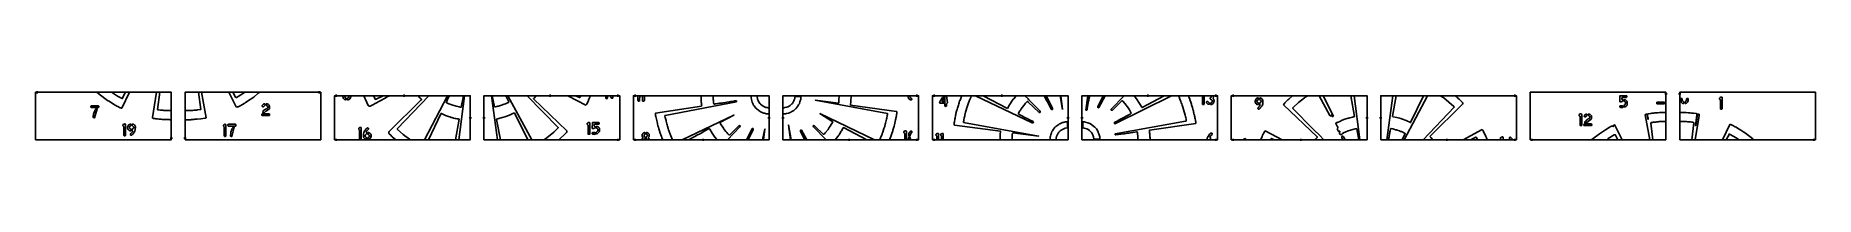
# Model space of a CAD drawing. Header units: inches. Extents: x 0 to 1548, y -1 to 42.
import ezdxf

# ---------------------------------------------------------------- set-up
doc = ezdxf.new("R2010")
doc.units = ezdxf.units.IN
doc.header["$MEASUREMENT"] = 0
doc.layers.add('CUT', color=1, linetype='Continuous')
doc.layers.add('REG', color=5, linetype='Continuous')

msp = doc.modelspace()

# ---------------------------------------------------------------- linework, layer by layer
at = {"layer": 'CUT'}
for points in [[(75.1, 27.6), (74.3, 27.6), (74, 27.7), (73.7, 27.8), (71.6, 28.8), (70.8, 29.2), (69.7, 29.9), (67.7, 30.9), (63.9, 33.4), (63, 33.9), (62.6, 34.1), (55.2, 39.5), (53.2, 41.3), (66, 41.3), (71.2, 38), (74.7, 36.1), (75.1, 35.9), (75.4, 35.8), (78.3, 41.3), (81.7, 41.3)], [(117.4, 17.3), (117, 17.3), (116.1, 17.5), (112.7, 17.5), (111.7, 17.6), (110.3, 17.6), (109.3, 17.8), (107.2, 17.9), (106.1, 18.1), (104.5, 18.3), (103.8, 18.4), (102.2, 18.6), (101.9, 18.7), (101.8, 18.8), (101.7, 18.9), (101.6, 19.2), (101.6, 19.5), (105.3, 41.3), (108, 41.3), (106, 26.4), (106.2, 26.2), (106.3, 26), (106.5, 25.9), (106.8, 25.9), (108.6, 25.8), (109.5, 25.6), (110.6, 25.6), (111.4, 25.4), (113.2, 25.4), (114.1, 25.3), (114.5, 25.3), (118, 25.3), (118, 17.3)], [(148.4, 19.2), (147.6, 18.9), (143.6, 18.2), (140.6, 18), (139.6, 17.8), (138.5, 17.8), (137.6, 17.6), (136.3, 17.6), (135.5, 17.5), (134.9, 17.4), (130, 17.3), (130, 25.3), (133.9, 25.3), (134.9, 25.4), (136.5, 25.4), (137.6, 25.6), (139.9, 25.7), (140.9, 25.9), (143.7, 26.2), (141.6, 41.3), (144.3, 41.3)], [(193.7, 40.4), (189.7, 37.1), (187.6, 35.7), (186.5, 34.9), (182.7, 32.3), (182, 31.9), (179.3, 30.4), (178.6, 29.9), (177.9, 29.6), (176.3, 28.7), (175.9, 28.5), (175.6, 28.5), (175.1, 28.4), (174.8, 28.5), (174.5, 28.5), (168.1, 41.3), (171.5, 41.3), (173.9, 37.1), (174.1, 36.8), (174.2, 36.7), (174.4, 36.7), (174.7, 36.8), (180.1, 40), (182, 41.3), (195, 41.3)], [(199.6, 31), (199.7, 30.7), (199.7, 30.4), (199.7, 30.1), (199.5, 29.9), (199, 29.4), (198.5, 28.8), (198.3, 28.7), (198.1, 28.6), (197.7, 28.6), (197.5, 28.6), (197.3, 28.7), (197.3, 28.9), (197.2, 29.1), (197.2, 29.7), (197.4, 30.1), (197.7, 30.4), (198.2, 30.9), (198.7, 31.1), (199, 31.1), (199.3, 31.1), (199.5, 31.1)], [(202.5, 26.1), (202.2, 25.9), (200.7, 25.2), (200.3, 24.9), (200, 24.7), (199.3, 23.9), (199, 23.7), (198.7, 23.5), (198.3, 23.5), (198, 23.5), (197.8, 23.7), (197.7, 23.8), (197.7, 24), (197.7, 24.3), (197.8, 24.5), (198, 24.9), (198.6, 25.6), (199, 26), (199.9, 26.6), (201.4, 27.3), (201.7, 27.5), (201.9, 27.8), (202, 28.1), (202.1, 28.3), (202, 28.6), (201.9, 28.9), (201.8, 29.1), (201.6, 29.3), (200.8, 29.9), (200.7, 30), (200.6, 30.2), (200.5, 30.7), (200.6, 30.9), (200.6, 31.1), (200.7, 31.2), (200.9, 31.3), (201.1, 31.3), (201.4, 31.2), (201.7, 31.2), (202, 31), (202.5, 30.7), (202.9, 30.2), (203.2, 29.9), (203.4, 29.4), (203.5, 28.9), (203.5, 27.8), (203.4, 27.4), (203.3, 27), (202.9, 26.5)], [(268.9, 38.1), (268.9, 37.5), (268.9, 37.2), (269.2, 36.8), (269.4, 36.5), (270, 36.1), (270.2, 35.9), (270.2, 35.7), (270.3, 35.3), (270.2, 35), (270.1, 34.9), (270, 34.8), (269.8, 34.8), (269.5, 34.8), (269.2, 34.9), (268.8, 35.1), (268.2, 35.5), (267.9, 35.8), (267.6, 36.3), (267.4, 36.8), (267.3, 37.3), (267.3, 38.2), (267.3, 38.3), (269, 38.3)], [(274.1, 38.1), (274.1, 37.1), (274, 36.7), (273.8, 36.4), (273.3, 35.7), (272.9, 35.3), (272.4, 35), (272, 34.8), (271.8, 34.8), (271.5, 34.8), (271.3, 34.8), (271.2, 34.9), (271.1, 35.1), (271.1, 35.3), (271.1, 35.7), (271.2, 35.9), (271.3, 36.1), (271.9, 36.5), (272.2, 36.8), (272.4, 37.2), (272.5, 37.7), (272.5, 38.1), (272.3, 38.3), (274, 38.3)], [(305.3, 37), (303.9, 36.1), (295.4, 31.6), (293.3, 30.3), (291.7, 29.6), (291.1, 29.2), (290.9, 29.1), (290.5, 29.1), (290.1, 29.1), (289.9, 29.2), (289.7, 29.3), (289.6, 29.4), (289.4, 29.8), (286.8, 34.9), (286.4, 36.2), (285.7, 37.5), (285.5, 38.3), (294, 38.3), (295.5, 35.1), (302.4, 38.3), (307.9, 38.3)], [(310, 2.7), (309.6, 3.1), (308.9, 3.9), (307.6, 5.1), (307.4, 5.4), (307.3, 5.6), (307.2, 5.8), (307.2, 6), (307.2, 6.3), (307.3, 6.7), (307.6, 7.1), (335.2, 34.3), (335.5, 34.7), (335.6, 34.9), (335.6, 35), (335.5, 35.2), (335, 35.7), (334.6, 36), (332.7, 38.3), (341.9, 38.3), (314.6, 9.5), (314.7, 9.2), (314.9, 8.9), (319.8, 4.6), (322.4, 2.6), (323.9, 1.6), (325.2, 0.6), (326, 0), (313.2, 0)], [(368.3, 17.9), (367.5, 18.1), (366.6, 18.2), (365.4, 18.5), (364.5, 18.6), (363.5, 18.9), (362.8, 19.1), (362.1, 19.3), (361.4, 19.5), (360.3, 19.9), (359.1, 20.2), (356.4, 21.1), (353, 22.7), (352.7, 22.7), (352.6, 22.7), (352.4, 22.6), (341.7, 0), (338.3, 0), (358.2, 38.3), (359.9, 38.3), (358.9, 36.3), (358.4, 35), (357.3, 32.8), (357.2, 32.6), (357.2, 32.4), (357.3, 32.3), (357.6, 32.1), (359.4, 31.3), (360.4, 31), (361.1, 30.6), (361.9, 30.4), (363, 30), (364.8, 29.5), (365.8, 29.2), (367.3, 28.8), (368.4, 28.5), (369.2, 28.4), (370, 28.3), (372.2, 38.3), (373, 38.3), (368, 0), (365.3, 0)], [(416.5, 23.3), (415.8, 23), (412.3, 21.4), (408, 19.9), (407, 19.6), (405.8, 19.3), (405, 19), (403.9, 18.8), (403, 18.5), (401.9, 18.3), (401.5, 18.2), (401.3, 18.2), (401.2, 18), (401.1, 17.9), (401, 17.7), (404.3, 0), (401.6, 0), (396.5, 38.3), (397.2, 38.3), (399, 28.7), (399.3, 28.5), (399.8, 28.6), (401.1, 29), (402.1, 29.1), (402.7, 29.3), (403.6, 29.5), (406.1, 30.3), (406.6, 30.5), (407.4, 30.9), (408.6, 31.3), (409.4, 31.6), (410.3, 32), (411.3, 32.5), (411.5, 32.7), (411.6, 32.9), (411.6, 33.1), (411.4, 33.6), (409.1, 38.3), (410.8, 38.3), (431.5, 0), (428.1, 0)], [(435, 37.8), (433.5, 36.1), (433, 35.6), (462.1, 7.8), (462.1, 7.5), (462.1, 7.2), (462.1, 7), (462, 6.8), (461.7, 6.3), (461.2, 5.7), (455, 0), (455, 0), (442, 0), (444.6, 1.8), (450.6, 6.6), (451.3, 7.2), (454.2, 10), (454.4, 10.3), (454.5, 10.5), (454.6, 10.7), (427.5, 38.3), (435.4, 38.3)], [(481.3, 35.4), (481, 34.5), (480.8, 34.1), (479.3, 31), (479.1, 30.7), (478.7, 30.1), (463, 38.3), (469.5, 38.3), (473, 36.6), (473.2, 36.7), (473.3, 36.8), (473.5, 37.1), (473.9, 37.9), (474.1, 38.3), (482.7, 38.3)], [(497, 35.8), (496.5, 35.7), (496.3, 35.8), (496.1, 35.9), (496, 36), (496, 36.3), (496, 38.3), (497.4, 38.3), (497.4, 36.3), (497.4, 36), (497.2, 35.8)], [(499.6, 38.3), (499.5, 38.3), (501.1, 38.3), (501.4, 37.9), (501.6, 37.7), (502, 37.3), (502.1, 37.1), (502.2, 36.8), (502.2, 36.5), (502.1, 36.3), (502, 36.2), (501.8, 36.1), (501.6, 36.1), (501.3, 36.1), (501, 36.2), (500.8, 36.4), (500.4, 36.7), (500.2, 37), (500, 37.3), (499.8, 37.6)], [(524, 33.8), (523.9, 34), (523.9, 38.3), (525.4, 38.3), (525.3, 34), (525.3, 33.7), (525.1, 33.6), (524.9, 33.5), (524.4, 33.5), (524.2, 33.5), (524.1, 33.6)], [(528.4, 33.5), (528.2, 33.5), (528, 33.6), (527.9, 33.8), (527.9, 34), (527.9, 38.3), (529.5, 38.3), (529.5, 34), (529.4, 33.7), (529.2, 33.6), (528.9, 33.5)], [(545.4, 0.3), (544.7, 1.6), (544.3, 3), (543.8, 4.2), (543.5, 4.9), (542, 9.5), (541.7, 11), (541.3, 12.2), (540.5, 15.6), (540.2, 16.7), (539.6, 20.3), (539.3, 21.2), (539.2, 22.2), (539.1, 22.7), (539.2, 23.2), (579.1, 29.3), (579.3, 29.5), (579.3, 29.6), (579.4, 29.9), (579.3, 30.5), (579.2, 31.2), (579.2, 32), (579, 32.7), (579, 33.7), (578.9, 34.6), (578.9, 38.3), (589.3, 38.3), (589.3, 35.7), (589.3, 35), (589.5, 34.1), (589.6, 31.9), (589.8, 31.4), (589.9, 31.2), (590, 31.1), (590.2, 31), (590.4, 31), (591.1, 31.1), (591.9, 31.2), (593, 31.4), (593.8, 31.5), (594.8, 31.7), (596.9, 31.9), (598, 32.2), (600.1, 32.4), (601.2, 32.6), (603.3, 32.9), (604.4, 33.2), (606.3, 33.3), (607.4, 33.6), (608.2, 33.7), (608.9, 33.8), (609.4, 33.8), (609.6, 33.7), (609.6, 33.6), (609.7, 33.4), (609.7, 33.2), (609.6, 33), (609.5, 32.9), (547.5, 21.2), (547.5, 21), (547.4, 20.9), (547.4, 20.7), (547.4, 20.5), (547.7, 19.4), (548.1, 17.5), (548.3, 16.7), (548.4, 16.1), (548.7, 14.9), (548.9, 13.9), (549.3, 13), (549.5, 11.9), (550.2, 9.8), (550.5, 8.6), (552.5, 3.4), (554, 0), (545.5, 0)], [(624.5, 30.2), (624.1, 30.7), (624, 30.8), (623.8, 31.5), (623.3, 32.8), (622.7, 35), (622.4, 36.7), (622.4, 38.3), (627.6, 38.3), (627.6, 37.2), (627.9, 35.8), (628, 35.3), (628.5, 34), (628.8, 33.3), (629.1, 32.9), (630, 31.6), (630.5, 30.9), (631.8, 29.8), (633.3, 28.9), (634, 28.5), (635.2, 28.1), (636.3, 27.9), (637.2, 27.8), (638, 27.8), (638, 22.5), (635.8, 22.5), (635.5, 22.6), (634.8, 22.8), (633.9, 23), (633.3, 23.2), (632.5, 23.4), (631.4, 23.9), (630.6, 24.3), (628.9, 25.4), (627.6, 26.5), (627, 26.9), (626.4, 27.6), (625, 29.4)], [(650.9, 27.8), (651.7, 27.9), (653.4, 28.3), (654.2, 28.6), (654.7, 28.8), (655.3, 29.2), (656.2, 29.7), (656.9, 30.3), (657.8, 31.2), (658.2, 31.6), (659.2, 33.2), (659.6, 33.9), (659.9, 34.7), (660, 35.1), (660.3, 36.4), (660.4, 37.1), (660.5, 37.3), (660.6, 37.6), (665.6, 37.6), (665.6, 37.4), (665.6, 37.2), (665.6, 36.7), (665.6, 35.8), (665.5, 35.4), (664.8, 32.9), (664.4, 31.9), (664.3, 31.1), (664.2, 31), (663.8, 30.6), (663.6, 30.4), (662.7, 28.9), (661.8, 27.7), (661.4, 27.2), (661.3, 27.1), (660.7, 26.7), (659.4, 25.5), (657.8, 24.5), (657, 24.1), (655.6, 23.5), (654.9, 23.2), (653, 22.7), (652.2, 22.6), (651.6, 22.5), (650.9, 22.5), (650, 22.5), (650, 27.8)], [(709.3, 36.9), (709.3, 36.3), (709.1, 35.3), (709, 32.3), (708.8, 31.2), (708.8, 30.2), (748.8, 24.7), (749, 24.6), (749.1, 24.5), (749.1, 24.4), (749.1, 24), (749, 23.1), (748.8, 21.8), (748.7, 21.1), (748.5, 19.7), (748.3, 18.9), (748.2, 18.2), (747.9, 17.2), (747.7, 15.8), (746.9, 13), (746.7, 11.9), (745.8, 9.3), (745.6, 8.3), (745.5, 7.9), (742.9, 0.6), (742.7, 0), (734.1, 0), (734.2, 0.2), (734.6, 0.9), (735.2, 2.5), (735.7, 3.6), (735.9, 4.3), (736.2, 5), (736.4, 5.6), (736.8, 6.5), (737.9, 9.7), (738.2, 10.9), (738.5, 11.7), (739, 13.5), (739.3, 14.4), (740.1, 18), (740.3, 18.8), (740.7, 21.2), (740.9, 22), (740.9, 22.2), (741, 22.8), (678.1, 34.4), (678.1, 34.5), (698.3, 31.7), (698.5, 32.8), (698.5, 33.7), (698.7, 34.7), (698.8, 38.3), (709.3, 38.3)], [(760.8, 38.3), (760.6, 37.9), (760.5, 37.5), (760.5, 37.3), (760.6, 37), (760.8, 36.7), (761.5, 36.1), (761.9, 35.8), (762, 35.6), (762, 35.1), (761.9, 34.8), (761.8, 34.7), (761.7, 34.7), (761.3, 34.6), (760.8, 34.7), (760.4, 34.9), (759.7, 35.4), (759.5, 35.6), (759.3, 35.8), (759.1, 36.3), (759, 36.7), (759, 38.3), (760.9, 38.3)], [(788.6, 33.3), (788.6, 33.2), (789.3, 33.1), (789.9, 33.1), (790, 33), (790.1, 32.9), (790.1, 32.7), (790.1, 32.1), (790, 31.9), (789.8, 31.8), (789.4, 31.7), (787.3, 31.7), (786.8, 31.7), (786.6, 31.8), (786.4, 31.9), (786.3, 32.1), (786.3, 32.4), (786.4, 32.8), (786.5, 33.1), (786.8, 33.4), (788.9, 36.6), (789.1, 36.8), (789.3, 36.9), (789.6, 36.9), (789.8, 36.9), (790, 36.8), (790.1, 36.6), (790.1, 36.2), (790, 35.8), (789.8, 35.4), (788.7, 33.7), (788.6, 33.5)], [(792.3, 31), (792.3, 29.6), (792.3, 29.2), (792.2, 29.1), (792.1, 29.1), (791.8, 29), (791.4, 29), (791.1, 29.1), (791, 29.3), (790.9, 29.6), (790.9, 38.3), (792.3, 38.3), (793, 32.1), (792.6, 31.6), (792.4, 31.3)], [(838.9, 3.1), (838.9, 3.6), (839, 4.6), (839.2, 7.6), (799.3, 12.8), (799.1, 12.8), (799, 12.9), (798.9, 13), (798.9, 13.1), (798.9, 13.5), (799, 14.7), (799.2, 15.7), (799.5, 17.8), (799.7, 18.8), (800.1, 21), (800.4, 21.9), (800.5, 22.8), (801.1, 24.8), (801.3, 25.7), (801.5, 26.4), (801.7, 27.6), (802.6, 30.2), (802.9, 31.2), (803.2, 32), (803.4, 32.9), (803.7, 33.5), (803.9, 34.2), (804.3, 35.1), (805.3, 37.9), (805.5, 38.3), (814, 38.3), (814, 38.3), (813.8, 37.8), (813.4, 36.7), (812.8, 35.6), (812.4, 34.4), (811.1, 31.3), (810, 27.8), (809.8, 27.3), (809.7, 26.5), (809.4, 25.7), (809.2, 25), (808.9, 24.1), (808.3, 21.3), (808.1, 20.5), (807.9, 19.8), (807.7, 19), (807.4, 17.3), (807.2, 16.4), (807.1, 15.7), (807.1, 15.1), (872.4, 3.2), (872.4, 3.2), (850, 6.1), (849.8, 5.9), (849.7, 5.7), (849.6, 5.3), (849.5, 5), (849.5, 3.8), (849.3, 3.1), (849.3, 2.7), (849.3, 0), (838.9, 0)], [(845.4, 27.3), (847.1, 30.3), (848.3, 32.1), (849.1, 33.5), (849.8, 34.3), (850.3, 35.2), (850.7, 35.7), (852.8, 38.3), (860.4, 38.3), (863.2, 35.5), (863.9, 34.8), (864.5, 34), (864.9, 33.5), (873.4, 25.1), (873.7, 24.7), (873.8, 24.4), (873.8, 24.1), (873.8, 23.8), (873.7, 23.7), (873.6, 23.7), (873.2, 23.6), (872.9, 23.7), (872.5, 24), (863.3, 32.8), (863, 33.1), (862.8, 33.2), (862.7, 33.3), (862.5, 33.2), (862.4, 33.2), (862.2, 33), (861.6, 32.3), (861, 31.7), (860.4, 30.9), (859.4, 29.9), (857.2, 26.8), (856.7, 25.8), (856.1, 25.1), (855, 23), (854.9, 22.7), (854.9, 22.5), (855, 22.3), (855.1, 22.2), (855.6, 21.9), (858.5, 20.5), (860.5, 19.3), (862.9, 18.2), (864, 17.5), (867.5, 15.8), (867.7, 15.6), (867.8, 15.4), (867.8, 15.1), (867.8, 14.9), (867.6, 14.8), (867.5, 14.7), (867.2, 14.7), (866.9, 14.8), (817.5, 38.3), (824.2, 38.3)], [(880.2, 32.9), (879, 34.8), (878.4, 36.1), (877.8, 37), (877.2, 38.3), (879, 38.3), (884.4, 27.6), (884.5, 27.2), (884.6, 26.8), (884.6, 26.5), (884.5, 26.3), (884.4, 26.2), (884.2, 26.2), (883.8, 26.2), (883.6, 26.4), (883.4, 26.7)], [(893.2, 26.4), (893.2, 26.4), (891, 38.3), (891.7, 38.3)], [(916.5, 37.2), (916.3, 36.4), (916, 34.5), (915.8, 33.5), (915.6, 32), (915.3, 30.7), (915, 28.4), (914.7, 27.2), (914.5, 26.1), (914.5, 25.9), (914.3, 25.7), (914, 25.7), (913.5, 25.8), (915.2, 38.3), (916.7, 38.3)], [(924.8, 27.9), (924.6, 27.8), (924.3, 27.8), (924.1, 27.8), (924, 27.9), (923.9, 28.1), (923.9, 28.4), (923.9, 28.7), (924, 29), (928.6, 38.3), (930.3, 38.3)], [(955.5, 38.1), (955.8, 37.7), (956.3, 36.9), (957.5, 35.5), (960.2, 31.6), (962.1, 28.4), (962.3, 28.1), (962.4, 28.1), (962.5, 28.1), (981.6, 38.3), (988.1, 38.3), (938.6, 14), (938.3, 14.7), (938.3, 15), (938.4, 15.2), (938.6, 15.3), (940.6, 16.3), (943, 17.7), (951.9, 22.3), (952.3, 22.6), (952.7, 22.9), (952.8, 23.1), (952.8, 23.3), (952.7, 23.6), (951.9, 24.8), (951.4, 25.9), (949.7, 28.5), (948.1, 30.4), (947.6, 31.2), (947.3, 31.5), (945.5, 33.5), (945.3, 33.7), (945.1, 33.7), (945, 33.7), (944.9, 33.7), (944.5, 33.4), (937.1, 26.2), (936.6, 25.8), (936.3, 25.6), (936, 25.5), (935.7, 25.6), (935.6, 25.6), (935.5, 25.8), (935.4, 26.1), (935.5, 26.4), (935.6, 26.6), (946.9, 38.3), (955.3, 38.3)], [(1002.7, 38.1), (1003.1, 36.9), (1003.5, 36), (1004.2, 34), (1004.7, 32.8), (1005.3, 30.9), (1005.5, 30.4), (1005.7, 29.6), (1006.2, 28.1), (1006.6, 26.2), (1007, 25.2), (1007.2, 24), (1007.4, 23.3), (1007.5, 22.6), (1007.9, 21.5), (1008, 20.7), (1008.2, 19.9), (1008.3, 19), (1008.5, 18.3), (1008.7, 17.1), (1008.8, 16.2), (1009, 15.5), (1009, 14.9), (1009, 14.3), (968.9, 8.5), (968.8, 8.2), (968.7, 8), (968.7, 7.8), (968.8, 7), (968.9, 6.2), (969, 5.3), (969.1, 4.4), (969.1, 2.7), (969.3, 1.6), (969.3, 0), (958.8, 0), (958.8, 1.4), (958.7, 2.5), (958.5, 5.7), (958.4, 6.1), (958.3, 6.5), (958.2, 6.7), (958.1, 6.8), (957.9, 6.8), (957.6, 6.8), (955.7, 6.6), (954.1, 6.3), (952.2, 6.1), (951, 5.8), (949.7, 5.7), (948.6, 5.5), (947.1, 5.3), (946.3, 5.2), (939.6, 4.2), (939.3, 4.2), (939.1, 4.3), (939, 4.4), (939, 4.5), (938.9, 4.6), (938.9, 5.1), (1000.2, 16.1), (1000.5, 16.2), (1000.6, 16.3), (1000.7, 16.5), (1000.8, 16.7), (1000.7, 17), (1000.6, 17.7), (1000.3, 19.3), (1000.1, 20.2), (999.9, 21.3), (999.3, 23.3), (999.1, 24.4), (997.8, 28.2), (997.6, 29.3), (997.2, 30.1), (996.9, 31.3), (996.5, 32.1), (996.2, 33.1), (995.3, 35.3), (995, 36.2), (994.8, 36.6), (994, 38.3), (1002.6, 38.3)], [(1014.9, 31), (1014.9, 37.9), (1014.9, 38.3), (1016.3, 38.3), (1016.3, 31), (1016.2, 30.7), (1016.1, 30.5), (1015.8, 30.5), (1015.4, 30.4), (1015.2, 30.5), (1015, 30.6), (1014.9, 30.7)], [(1021, 31.4), (1021, 31.1), (1020.9, 30.9), (1020.9, 30.8), (1020.7, 30.8), (1020.1, 30.8), (1019.7, 30.9), (1019.3, 31.2), (1018.7, 31.8), (1018.5, 32.2), (1018.4, 32.4), (1018.4, 32.7), (1018.4, 32.9), (1018.5, 33), (1018.6, 33.1), (1018.7, 33.1), (1019.2, 33.1), (1019.5, 33.1), (1019.8, 32.9), (1020.3, 32.4), (1020.8, 32), (1021, 31.9), (1021, 31.7)], [(1023, 34.8), (1022.8, 34.9), (1022.6, 35), (1021.9, 35.4), (1021.8, 35.5), (1021.7, 35.7), (1021.7, 36.3), (1021.8, 36.6), (1022.2, 36.9), (1022.7, 37.2), (1022.9, 37.5), (1022.9, 37.8), (1022.9, 38.2), (1022.8, 38.3), (1024.5, 38.3), (1024.5, 37.4), (1024.2, 36.1), (1024.3, 35.8), (1024.7, 35.2), (1024.8, 34.9), (1024.9, 34.3), (1025, 33.9), (1025, 33.4), (1024.9, 33), (1024.5, 32.2), (1024.3, 31.8), (1023.8, 31.3), (1023.3, 30.9), (1022.9, 30.7), (1022.5, 30.6), (1022.1, 30.7), (1022, 30.7), (1021.9, 30.8), (1021.9, 31), (1021.9, 31.2), (1021.9, 31.7), (1022.4, 32.2), (1023.1, 32.8), (1023.2, 33), (1023.2, 33.3), (1023.3, 33.9), (1023.2, 34.4)], [(1063.7, 35.8), (1063.7, 35.5), (1063.6, 35.2), (1063.2, 34.8), (1062.6, 34.3), (1062.4, 33.9), (1062.3, 33.7), (1062.3, 33.4), (1062.4, 33), (1062.5, 32.8), (1062.6, 32.5), (1063.2, 32.1), (1063.6, 31.8), (1063.7, 31.5), (1063.7, 31), (1063.6, 30.7), (1063.5, 30.6), (1063.2, 30.6), (1062.7, 30.6), (1062.4, 30.7), (1062, 31), (1061.4, 31.5), (1061.1, 32), (1060.8, 32.4), (1060.7, 32.8), (1060.7, 33.4), (1060.7, 34.1), (1060.9, 34.5), (1061.2, 35.1), (1061.6, 35.5), (1062, 35.9), (1062.4, 36.1), (1062.8, 36.3), (1063.3, 36.3), (1063.5, 36.2), (1063.6, 36.2), (1063.7, 36)], [(1064.2, 26.7), (1064, 26.6), (1063.7, 26.6), (1063.4, 26.7), (1063.2, 26.8), (1063.1, 27.1), (1063.1, 27.4), (1063.2, 27.7), (1063.4, 27.9), (1064, 28.5), (1064.4, 29.1), (1064.9, 29.8), (1065, 30), (1064.8, 30.4), (1064.5, 31.2), (1064.6, 31.7), (1064.6, 31.9), (1065, 32.1), (1065.6, 32.5), (1065.8, 32.8), (1065.8, 33), (1065.9, 33.4), (1065.9, 33.8), (1065.7, 34.2), (1065, 34.8), (1064.6, 35.1), (1064.6, 35.3), (1064.5, 35.8), (1064.6, 36), (1064.6, 36.1), (1064.7, 36.2), (1064.8, 36.2), (1065.2, 36.3), (1065.5, 36.3), (1065.7, 36.2), (1066.2, 35.9), (1066.6, 35.5), (1067.2, 34.8), (1067.4, 34.5), (1067.5, 34.1), (1067.5, 32.7), (1067.5, 32.3), (1067.3, 31.2), (1066.7, 29.6), (1066.5, 29.2), (1066.2, 28.9), (1065.5, 27.9), (1065.2, 27.5), (1064.5, 26.9)], [(1113.4, 0.8), (1113.7, 1.1), (1114.2, 1.5), (1114.4, 1.8), (1114.6, 2.1), (1114.7, 2.2), (1114.7, 2.4), (1114.7, 2.7), (1085.5, 30.4), (1086, 31.2), (1086.1, 31.5), (1086.6, 32), (1087, 32.6), (1087.2, 32.8), (1088, 33.4), (1089.2, 34.6), (1089.9, 35.3), (1093.3, 38.3), (1106.4, 38.3), (1104.2, 36.9), (1103.5, 36.4), (1098.5, 32.5), (1093.7, 28), (1093.4, 27.7), (1093.4, 27.6), (1093.4, 27.4), (1093.5, 27.2), (1093.8, 26.9), (1111, 9.5), (1112, 8.4), (1116.6, 3.9), (1120.4, 0), (1112.8, 0)], [(1128.9, 20.4), (1128.4, 20.1), (1128.2, 20.1), (1128, 20.1), (1127.8, 20.2), (1127.7, 20.4), (1127.1, 21.3), (1126.9, 21.4), (1126.7, 21.1), (1126.6, 20.8), (1126.5, 20.8), (1126.2, 20.7), (1126, 20.8), (1125.8, 20.9), (1125.7, 21.1), (1116.3, 38.3), (1120, 38.3)], [(1151.7, 0), (1151, 0), (1149.2, 9.5), (1149, 9.6), (1148.8, 9.6), (1148.2, 9.6), (1147.8, 9.5), (1141.6, 7.7), (1139, 6.6), (1138.1, 6.3), (1136.7, 5.6), (1136.4, 5.1), (1136.2, 4.8), (1136.1, 4.7), (1135.9, 4.6), (1135.5, 4.6), (1135, 4.6), (1134.8, 4.6), (1134.6, 4.7), (1134.4, 4.8), (1134.2, 5.4), (1134, 5.9), (1134, 6.2), (1134.1, 6.5), (1134.3, 6.7), (1134.5, 6.9), (1134.5, 7.1), (1134.4, 7.2), (1134.3, 7.4), (1133.8, 7.4), (1133.2, 7.4), (1133.1, 7.5), (1132.9, 7.8), (1132.2, 9.1), (1132.1, 9.5), (1132.2, 9.8), (1132.5, 10.1), (1132.7, 10.3), (1132.7, 10.5), (1132.6, 10.9), (1132, 11.9), (1131.5, 12.9), (1131.1, 13.6), (1131, 13.9), (1131, 14.2), (1131, 14.5), (1131.1, 14.6), (1131.2, 14.8), (1131.9, 14.9), (1132.2, 15), (1134.9, 16.3), (1135.9, 16.7), (1137.8, 17.5), (1139.6, 18.1), (1140.8, 18.4), (1141.6, 18.7), (1142.3, 18.9), (1143.1, 19.2), (1145.5, 19.7), (1146.2, 19.9), (1146.8, 20), (1147.1, 20.1), (1147.2, 20.3), (1143.9, 38.3), (1146.7, 38.3)], [(1190.3, 0), (1188.6, 0), (1190.9, 4.9), (1191.1, 5.3), (1191.1, 5.5), (1191, 5.7), (1190.7, 5.9), (1188.5, 6.9), (1188.1, 7.1), (1187.2, 7.3), (1186.2, 7.8), (1184.2, 8.5), (1183.8, 8.6), (1182.9, 8.7), (1181.4, 9.2), (1180.4, 9.4), (1179.1, 9.7), (1178.9, 9.7), (1178.7, 9.7), (1178.5, 9.6), (1178.4, 9.5), (1178.3, 9.3), (1178.3, 9.1), (1178.1, 7.7), (1177.9, 6.9), (1177.8, 6.2), (1177.6, 5.3), (1177.2, 2.6), (1176.9, 1.6), (1176.7, 0), (1175.2, 0), (1180.4, 38.3), (1183.4, 38.3), (1180.2, 20.4), (1180.3, 20.3), (1180.4, 20.2), (1180.8, 20), (1183.9, 19.5), (1185.2, 19), (1186.4, 18.8), (1187.3, 18.4), (1188, 18.3), (1188.9, 17.9), (1192, 16.9), (1195.9, 15), (1207.1, 38.3), (1210.5, 38.3)], [(1235.4, 37.8), (1236.3, 37), (1237, 36.2), (1238.2, 35.2), (1239, 34.4), (1241.1, 32.4), (1241.2, 32.1), (1241.3, 31.9), (1241.3, 31.7), (1241.3, 31.4), (1241.2, 31), (1240.9, 30.6), (1213.1, 3.5), (1212.8, 3.1), (1212.7, 3), (1212.7, 2.8), (1212.9, 2.7), (1213.6, 2), (1215.3, 0), (1206.9, 0), (1233.9, 28.2), (1233.8, 28.5), (1233.6, 28.8), (1229.2, 32.8), (1224.7, 36.3), (1221.7, 38.3), (1234.7, 38.3)], [(1383.6, 36.8), (1383.2, 36.7), (1380.3, 36.7), (1380, 36.7), (1379.8, 36.6), (1379.7, 36.4), (1379.5, 36), (1379.5, 35.7), (1379.5, 35.4), (1379.6, 35.2), (1379.7, 35.1), (1379.9, 35), (1380.3, 34.9), (1380.4, 34.9), (1380.5, 34.8), (1380.5, 34.6), (1380.6, 34.3), (1380.5, 33.9), (1380.5, 33.7), (1380.3, 33.5), (1380.1, 33.3), (1379.7, 33.1), (1379.4, 33), (1379, 32.9), (1378.5, 32.9), (1378.2, 33), (1377.9, 33.1), (1378, 38.3), (1383.8, 38.3), (1383.9, 37.9), (1383.9, 37.2), (1383.8, 37), (1383.7, 36.9)], [(1381.6, 34.7), (1381.8, 34.8), (1382.5, 34.7), (1382.8, 34.6), (1383.2, 34.4), (1383.7, 33.9), (1384, 33.5), (1384.3, 32.9), (1384.3, 32.4), (1384.4, 31.3), (1384.3, 30.9), (1384.2, 30.4), (1383.9, 29.9), (1383.5, 29.4), (1383, 28.9), (1382.5, 28.6), (1382.3, 28.5), (1382, 28.5), (1381.6, 28.5), (1381.5, 28.6), (1381.4, 28.7), (1381.4, 29), (1381.4, 29.5), (1381.5, 29.7), (1381.9, 30.2), (1382.5, 30.7), (1382.6, 31.1), (1382.8, 31.5), (1382.8, 31.8), (1382.8, 32), (1382.7, 32.5), (1382.5, 32.9), (1381.9, 33.4), (1381.4, 33.7), (1381.4, 34), (1381.4, 34.3), (1381.4, 34.6), (1381.5, 34.7)], [(1416.8, 31.5), (1416.7, 31.3), (1416.5, 31.2), (1416.1, 31.2), (1410.4, 31.2), (1410.2, 31.3), (1410.1, 31.5), (1410, 31.7), (1410, 32.2), (1410.1, 32.5), (1410.2, 32.6), (1410.4, 32.7), (1410.6, 32.8), (1416.4, 32.8), (1416.6, 32.7), (1416.7, 32.6), (1416.7, 32.5), (1416.8, 32.4), (1416.8, 32.1), (1416.8, 31.7)], [(1431.2, 33.1), (1430.9, 33.7), (1430.7, 34.3), (1430.7, 34.8), (1430.7, 35.5), (1430.8, 35.7), (1430.9, 35.9), (1431.2, 35.9), (1431.7, 35.9), (1431.9, 35.9), (1432, 35.7), (1432.1, 35.5), (1432.2, 34.9), (1432.2, 34.6), (1432.3, 34.1), (1432.5, 33.8), (1433, 33.1), (1433.5, 32.6), (1433.5, 32.3), (1433.5, 32), (1433.5, 31.8), (1433.4, 31.6), (1433.3, 31.5), (1433, 31.5), (1432.7, 31.6), (1432.4, 31.7), (1432.1, 31.8), (1431.8, 32.1), (1431.5, 32.4), (1431.3, 32.7)], [(1435.6, 33.9), (1435.9, 34.6), (1436, 35.5), (1436, 35.7), (1436.2, 35.9), (1436.4, 35.9), (1436.9, 35.9), (1437.2, 35.9), (1437.3, 35.7), (1437.3, 35.5), (1437.4, 34.8), (1437.3, 34.3), (1437.2, 33.7), (1436.8, 32.8), (1436.6, 32.5), (1436.4, 32.3), (1435.8, 31.8), (1435.6, 31.7), (1435.3, 31.6), (1435.1, 31.5), (1434.8, 31.5), (1434.7, 31.6), (1434.6, 31.8), (1434.5, 32), (1434.5, 32.4), (1434.6, 32.7), (1435.1, 33.2)], [(1466.4, 26.6), (1465.9, 26.6), (1465.6, 26.6), (1465.5, 26.7), (1465.4, 26.9), (1465.4, 27.1), (1465.4, 33.5), (1465.4, 34.7), (1465.4, 34.8), (1465, 35.1), (1464.7, 35.4), (1464.6, 35.6), (1464.6, 35.9), (1464.7, 36.2), (1464.8, 36.4), (1465.3, 36.6), (1465.8, 37), (1466.1, 37), (1466.4, 37), (1466.7, 37), (1466.8, 36.9), (1466.9, 36.7), (1467, 36.3), (1467, 27.1), (1466.9, 26.8), (1466.7, 26.6)], [(54, 29.5), (54.5, 29.5), (54.8, 29.4), (54.8, 29.3), (54.9, 29.1), (54.9, 28.4), (54.9, 28.2), (54.8, 28.1), (54.6, 28), (54.2, 28), (49, 28), (48.5, 28), (48.3, 28.1), (48.1, 28.3), (48.1, 28.6), (48.1, 29.1), (48.2, 29.3), (48.3, 29.4), (48.4, 29.5), (48.6, 29.5)], [(50.2, 19.5), (50.2, 19.7), (50.2, 20.1), (50.2, 20.5), (50.4, 21.3), (50.5, 22.4), (50.6, 23), (51.4, 25.2), (51.6, 25.6), (51.9, 26.1), (52.3, 26.7), (52.5, 27), (52.7, 27.1), (53, 27.1), (53.3, 27.1), (53.6, 27), (51.3, 19), (50.3, 19.3)], [(203.4, 21.1), (203.2, 21), (202.6, 21), (197.5, 21), (197.1, 21), (196.9, 21.1), (196.8, 21.2), (196.7, 21.4), (196.7, 21.8), (196.8, 22.1), (196.9, 22.3), (197, 22.4), (197.1, 22.5), (197.3, 22.5), (197.8, 22.6), (203, 22.5), (203.2, 22.5), (203.4, 22.4), (203.5, 22.3), (203.5, 22.1), (203.5, 21.6), (203.5, 21.2)], [(590.7, 2.4), (588.4, 5.7), (586.3, 9.3), (586.1, 9.6), (585.9, 9.6), (585.8, 9.7), (585.6, 9.6), (585.3, 9.5), (583.3, 8.3), (581.4, 7.4), (579.4, 6.2), (578.2, 5.6), (577.3, 5), (575.8, 4.3), (573.5, 3), (567.9, 0), (562.4, 0), (607.3, 21.4), (607.3, 21.4), (595.2, 14.9), (595.8, 13.9), (598.2, 10), (598.8, 9.1), (600.3, 7.1), (601.1, 6.3), (602, 5.2), (602.9, 4.3), (603, 4.2), (603.2, 4.1), (603.3, 4.1), (603.4, 4.2), (603.8, 4.4), (611.1, 11.7), (611.6, 12.1), (611.8, 12.2), (612.1, 12.3), (612.4, 12.3), (612.6, 12.2), (612.7, 12.1), (612.7, 11.8), (612.7, 11.5), (612.6, 11.2), (601.9, 0), (592.7, 0)], [(702.8, 10.6), (702.6, 10.5), (702.4, 10.3), (701, 7.8), (700.5, 7.1), (700, 6.3), (699.1, 4.9), (698.8, 4.4), (698.3, 3.8), (697.9, 3.1), (696.2, 1.1), (695.4, 0), (687.5, 0), (676.5, 11.2), (676.4, 11.5), (676.4, 11.8), (676.4, 12), (676.5, 12.2), (676.7, 12.3), (677, 12.3), (677.3, 12.2), (677.5, 12.1), (678, 11.7), (684.9, 5), (685.2, 4.8), (685.3, 4.8), (685.5, 4.8), (685.6, 4.8), (685.8, 5), (686.8, 6), (689.2, 9), (690.2, 10.6), (691.2, 11.9), (693.3, 15.7), (682.2, 22.7), (682.2, 22.8), (729.5, 0), (723, 0)], [(882.4, 2.1), (882.5, 2.5), (882.7, 3.2), (882.9, 4.3), (883.7, 6.2), (883.9, 7.1), (884, 7.2), (884.3, 7.5), (884.5, 7.7), (885.3, 9.2), (886.3, 10.4), (886.4, 10.6), (886.6, 11), (886.7, 11.1), (887.2, 11.3), (887.4, 11.5), (889, 12.8), (889.3, 13), (890.1, 13.4), (890.3, 13.6), (890.6, 13.9), (890.7, 14), (891.5, 14.2), (892.5, 14.7), (893.3, 14.9), (893.8, 15.1), (894.5, 15.3), (895.1, 15.4), (895.6, 15.5), (896.9, 15.6), (897.1, 15.5), (897.3, 15.4), (897.3, 15.3), (897.4, 15), (897.4, 11.1), (897.4, 10.8), (897.3, 10.5), (897.1, 10.4), (896.8, 10.3), (895.5, 10.1), (894.8, 9.9), (893.1, 9.1), (892.5, 8.8), (892, 8.5), (891.2, 7.7), (890, 6.6), (889.7, 6.2), (889.4, 5.7), (888.4, 4), (888.2, 3.5), (888, 3), (887.7, 1.3), (887.6, 0.8), (887.6, 0), (882.4, 0)], [(913.1, 9.9), (911.9, 10.2), (911.2, 10.3), (911, 10.4), (910.9, 10.5), (910.8, 10.6), (910.7, 10.8), (910.7, 11.5), (910.7, 15), (910.7, 15.3), (910.9, 15.5), (911, 15.6), (911.2, 15.6), (911.8, 15.5), (912.6, 15.5), (913, 15.4), (915.3, 14.8), (916.8, 14.2), (917.6, 13.9), (918.7, 13.1), (920.5, 11.7), (921.4, 10.9), (922.2, 10), (922.7, 9.4), (923.8, 7.6), (924.1, 7.2), (924.3, 6.4), (924.8, 5.2), (925.2, 3.6), (925.6, 2.6), (925.6, 2.2), (925.7, 1.1), (925.6, 0.8), (925.5, 0.5), (920.6, 0.5), (920.5, 0.8), (920.4, 1), (920.2, 2.2), (920.1, 2.7), (919.2, 4.9), (918.9, 5.4), (918.3, 6.3), (918, 6.7), (917.6, 7.1), (917, 7.8), (916.6, 8.1), (915.4, 8.9), (914.9, 9.2), (914.2, 9.5)], [(1343.4, 19.7), (1343.3, 20.2), (1343.3, 20.4), (1343.2, 20.5), (1343, 20.6), (1342.6, 20.8), (1342.5, 20.9), (1342.4, 21.1), (1342.4, 21.5), (1342.5, 21.7), (1342.6, 21.9), (1343.5, 22.5), (1343.8, 22.6), (1344.1, 22.6), (1344.5, 22.6), (1344.6, 22.5), (1344.7, 22.3), (1344.8, 21.8), (1344.8, 12.8), (1344.7, 12.5), (1344.6, 12.3), (1344.3, 12.3), (1343.9, 12.3), (1343.6, 12.3), (1343.5, 12.4), (1343.4, 12.6), (1343.4, 12.8)], [(1347.4, 19.8), (1347.2, 19.9), (1347.1, 20.1), (1347, 20.3), (1347, 20.6), (1347.1, 20.9), (1347.2, 21.3), (1347.6, 21.7), (1348, 22.1), (1348.4, 22.2), (1348.7, 22.3), (1349, 22.3), (1349.2, 22.2), (1349.4, 22.1), (1349.5, 22), (1349.5, 21.8), (1349.5, 21.4), (1349.4, 21.2), (1349.3, 21), (1348.7, 20.5), (1348.3, 20), (1348, 19.8), (1347.7, 19.8)], [(1353, 17.9), (1347.9, 14.3), (1347.5, 14.9), (1347.5, 15.2), (1347.5, 15.4), (1347.6, 15.7), (1347.9, 16), (1348.8, 17.1), (1349.2, 17.4), (1349.7, 17.7), (1350.3, 18.1), (1351.3, 18.5), (1351.5, 18.7), (1351.7, 18.9), (1351.8, 19.2), (1351.9, 19.5), (1351.8, 19.8), (1351.8, 20.1), (1351.6, 20.4), (1351.3, 20.6), (1351.1, 20.8), (1350.6, 21.1), (1350.5, 21.2), (1350.4, 21.5), (1350.3, 21.9), (1350.4, 22.1), (1350.4, 22.2), (1350.5, 22.3), (1350.7, 22.4), (1351, 22.4), (1351.3, 22.4), (1351.6, 22.3), (1351.9, 22.2), (1352.4, 21.8), (1352.9, 21.2), (1353.2, 20.7), (1353.4, 20.1), (1353.5, 19.6), (1353.4, 19.1), (1353.3, 18.6)], [(1378.7, 29.5), (1379.9, 29.5), (1380.2, 29.4), (1380.4, 29.3), (1380.5, 29.2), (1380.5, 29), (1380.5, 28.3), (1380.4, 28.1), (1380.3, 28), (1380.2, 27.9), (1380, 27.9), (1379.7, 27.9), (1378.4, 28.1), (1378.2, 28.2), (1378.1, 28.3), (1378, 28.4), (1377.9, 28.5), (1377.9, 28.9), (1377.9, 29.2), (1378.1, 29.4), (1378.3, 29.5)], [(1416.1, 15.9), (1415.1, 15.9), (1414.1, 15.8), (1412.2, 15.8), (1411.2, 15.6), (1410.1, 15.6), (1409.1, 15.4), (1406.9, 15.3), (1406.2, 15.1), (1405.4, 15), (1405.2, 14.9), (1404.9, 14.8), (1404.8, 14.5), (1406.7, 0), (1403.9, 0), (1399.9, 21.8), (1400.2, 22), (1400.3, 22.1), (1400.4, 22.2), (1400.7, 22.3), (1401, 22.3), (1401.3, 22.2), (1401.5, 22.2), (1401.6, 22), (1401.7, 21.6), (1402.2, 18.2), (1402.3, 17.8), (1402.3, 17.8), (1402.4, 17.7), (1402.5, 17.8), (1402.5, 18), (1402.5, 18.4), (1402.5, 18.8), (1402.3, 19.7), (1402.1, 20.9), (1402.1, 21.3), (1402.1, 22), (1402.1, 22.2), (1402.2, 22.4), (1402.4, 22.6), (1402.8, 22.6), (1404.9, 22.9), (1405.8, 23), (1406.7, 23.1), (1407.5, 23.2), (1408.3, 23.3), (1409, 23.4), (1410, 23.4), (1410.9, 23.5), (1412.5, 23.6), (1413.3, 23.7), (1414, 23.7), (1418, 23.7), (1418, 15.9)], [(1442.3, 14.7), (1442.2, 14.9), (1442.1, 15), (1441.8, 15.1), (1441.4, 15.2), (1440.5, 15.3), (1439.5, 15.5), (1436.9, 15.6), (1435.8, 15.8), (1434, 15.8), (1433.2, 15.9), (1432.8, 15.9), (1430, 15.9), (1430, 23.7), (1434.5, 23.7), (1435.5, 23.6), (1437.2, 23.5), (1438, 23.4), (1439.2, 23.4), (1440.1, 23.2), (1442, 23.1), (1444.6, 22.7), (1444.8, 22.5), (1444.9, 22.3), (1445, 21.8), (1444.9, 21), (1444.9, 20.6), (1444.7, 19.8), (1444.6, 18.7), (1444.4, 17.7), (1444.3, 16.6), (1444, 15.4), (1443.9, 14.1), (1443.7, 13.2), (1443.7, 12.6), (1443.9, 12.3), (1445.5, 22), (1445.6, 22.3), (1445.9, 22.4), (1446.4, 22.4), (1446.8, 22.3), (1446.9, 22.2), (1447, 22), (1447, 21.6), (1447, 21.1), (1443.4, 0), (1440.4, 0)], [(76.7, 11.6), (76.6, 11.7), (76.3, 11.9), (76.1, 12.1), (76, 12.3), (76, 12.7), (76, 13), (76.2, 13.2), (76.3, 13.3), (77, 13.7), (77.2, 13.8), (77.6, 13.8), (77.9, 13.8), (78, 13.7), (78.1, 13.5), (78.2, 13.1), (78.2, 4), (78.1, 3.7), (78, 3.6), (77.7, 3.5), (77.3, 3.5), (77, 3.5), (76.9, 3.6), (76.8, 3.8), (76.8, 4), (76.7, 11.4)], [(83.1, 13.3), (83.1, 13.1), (83.1, 12.7), (83, 12.5), (82.8, 12.3), (82.3, 12), (81.9, 11.7), (81.7, 11.3), (81.6, 10.9), (81.6, 10.7), (81.6, 10.5), (81.7, 10.2), (81.9, 9.9), (83, 9.1), (83.1, 8.9), (83.1, 8.3), (83, 8), (82.9, 7.9), (82.8, 7.8), (82.3, 7.8), (81.8, 7.9), (81.3, 8.2), (80.9, 8.6), (80.4, 9.1), (80.2, 9.5), (80, 10), (79.9, 10.4), (80, 10.9), (80.1, 11.5), (80.4, 12.2), (80.6, 12.6), (81.2, 13.1), (81.6, 13.4), (82.1, 13.6), (82.6, 13.6), (82.8, 13.6), (83, 13.5)], [(84.4, 7.5), (84.2, 7.7), (83.9, 8.1), (83.9, 8.6), (83.9, 9), (84.1, 9.2), (84.6, 9.6), (84.9, 9.9), (85.2, 10.2), (85.3, 10.6), (85.3, 10.9), (85.2, 11.1), (85.1, 11.4), (85, 11.6), (84.4, 12.1), (84, 12.4), (83.9, 12.7), (83.9, 13.1), (83.9, 13.4), (84, 13.5), (84.2, 13.6), (84.5, 13.6), (84.9, 13.6), (85.2, 13.5), (85.5, 13.3), (85.7, 13.1), (85.9, 12.9), (86.2, 12.5), (86.7, 11.8), (86.8, 11.5), (86.8, 11.3), (86.8, 10.8), (86.7, 9.3), (86.7, 8.9), (86.3, 7.5), (85.8, 6.6), (85.5, 6), (84.6, 4.9), (84, 4.3), (83.7, 4.1), (83.5, 4), (83.2, 4), (82.9, 4), (82.6, 4.1), (82.6, 4.1), (82.5, 4.3), (82.5, 4.7), (82.6, 5), (82.8, 5.4), (83.9, 6.6), (84.2, 7), (84.3, 7.3)], [(163.4, 11.8), (163.3, 12), (163.3, 12.4), (163.4, 12.6), (163.5, 12.8), (164.4, 13.4), (164.7, 13.5), (165, 13.5), (165.3, 13.4), (165.4, 13.4), (165.5, 13.2), (165.5, 12.7), (165.5, 3.6), (165.5, 3.3), (165.4, 3.1), (165.1, 3), (164.7, 3), (164.4, 3), (164.3, 3.1), (164.2, 3.3), (164.1, 3.5), (164.1, 10.9), (164, 11.2), (163.7, 11.5)], [(167.3, 13.2), (167.4, 13.4), (167.7, 13.5), (173.5, 13.5), (173.9, 13.5), (174.1, 13.4), (174.2, 13.2), (174.2, 13), (174.2, 12.3), (174.2, 12.1), (174.1, 12), (173.9, 11.9), (173.3, 11.9), (167.8, 11.9), (167.6, 11.9), (167.5, 12), (167.4, 12.1), (167.3, 12.3), (167.3, 12.8)], [(171.8, 10.9), (172.1, 10.9), (172.5, 10.9), (172.8, 10.9), (170.7, 3), (170.3, 3), (169.6, 3.3), (169.5, 3.6), (169.7, 5.8), (169.8, 6.5), (170.6, 8.9), (170.8, 9.4), (171.3, 10.2), (171.5, 10.5), (171.7, 10.7)], [(282.1, 0.3), (282, 0.4), (281.9, 0.6), (281.8, 0.8), (281.8, 7.9), (281.8, 8.4), (281.7, 8.6), (281.4, 8.8), (281.1, 9.1), (281.1, 9.3), (281, 9.6), (281.1, 9.9), (281.2, 10.1), (282.1, 10.6), (282.3, 10.7), (282.7, 10.8), (282.9, 10.7), (283.1, 10.6), (283.2, 10.5), (283.2, 10), (283.2, 0.8), (283.2, 0.5), (283.1, 0.4), (282.8, 0.3), (282.4, 0.3)], [(288.5, 10.2), (288.8, 10.3), (289.1, 10.3), (289.3, 10.2), (289.5, 10.1), (289.5, 9.8), (289.6, 9.5), (289.5, 9.3), (289.3, 9), (288.4, 8.1), (288, 7.7), (287.6, 7), (287.5, 6.8), (287.6, 6.7), (287.8, 6.5), (288, 6.2), (288, 5.7), (287.9, 5.2), (287.5, 4.8), (286.9, 4.2), (286.7, 3.8), (286.6, 3.4), (286.7, 3.2), (286.7, 3), (286.9, 2.6), (287.6, 2), (288, 1.8), (288.1, 1.6), (288.1, 1.1), (288.1, 0.9), (288.1, 0.8), (288, 0.7), (287.8, 0.7), (287.4, 0.6), (286.9, 0.7), (286.5, 0.9), (285.8, 1.4), (285.6, 1.7), (285.5, 1.9), (285.3, 2.3), (285.2, 2.7), (285.2, 4.5), (285.2, 5.1), (285.5, 6.4), (285.7, 6.8), (286.1, 7.7), (286.4, 8.1), (286.6, 8.5), (287.5, 9.4), (287.9, 9.8), (288.2, 10.1)], [(289.2, 6.3), (289.4, 6.3), (289.8, 6.3), (290.2, 6.1), (290.6, 5.9), (291.1, 5.4), (291.5, 5), (291.8, 4.4), (291.9, 3.9), (291.9, 3.3), (291.9, 2.8), (291.7, 2.3), (291.5, 1.8), (291.1, 1.4), (290.7, 1), (290.3, 0.8), (289.8, 0.6), (289.4, 0.6), (289.2, 0.7), (289.1, 0.8), (289, 0.9), (289, 1), (289, 1.5), (289, 1.7), (289.4, 2.1), (290.1, 2.7), (290.3, 3.1), (290.3, 3.3), (290.3, 3.5), (290.2, 3.9), (289.9, 4.3), (289.6, 4.6), (289.1, 4.9), (289, 5.1), (289, 5.3), (289, 5.7), (289, 6), (289.1, 6.2)], [(481.5, 4.8), (481, 4.8), (480.7, 4.8), (480.6, 4.9), (480.5, 5.1), (480.5, 5.3), (480.5, 12.6), (480.4, 12.8), (480.3, 13), (480, 13.2), (479.8, 13.4), (479.7, 13.6), (479.7, 14), (479.7, 14.2), (479.9, 14.4), (480.8, 15), (481, 15), (481.4, 15.1), (481.7, 15), (481.9, 14.9), (482, 14.8), (482, 14.7), (482.1, 14.3), (482, 5.2), (482, 4.9), (481.8, 4.8)], [(489.6, 13.5), (486.5, 13.5), (486.1, 13.4), (486, 13.4), (485.8, 13.2), (485.7, 13), (485.7, 12.5), (485.8, 12.1), (485.8, 11.9), (485.9, 11.8), (486.1, 11.8), (486.5, 11.7), (486.7, 11.6), (486.8, 11.4), (486.8, 11.1), (486.8, 10.7), (486.7, 10.5), (486.7, 10.4), (486.5, 10.3), (485.8, 9.8), (485.5, 9.7), (485.1, 9.7), (484.6, 9.7), (484.4, 9.8), (484.1, 9.9), (484.3, 15), (484.7, 15), (485, 15.1), (489.3, 15.1), (489.8, 15), (489.9, 15), (490, 14.9), (490.1, 14.7), (490.1, 14), (490.1, 13.8), (490, 13.6), (489.9, 13.5)], [(484.3, 6.2), (484.4, 6.3), (484.8, 6.3), (486.2, 6.3), (486.5, 6.3), (486.7, 6.2), (486.7, 6.1), (486.8, 5.9), (486.8, 5.2), (486.7, 5), (486.7, 4.9), (486.5, 4.8), (486.3, 4.8), (485.9, 4.7), (485.4, 4.8), (485, 4.8), (484.7, 4.9), (484.4, 5), (484.3, 5.1), (484.2, 5.3), (484.1, 5.6), (484.2, 6)], [(487.8, 5.3), (487.7, 5.4), (487.6, 5.5), (487.6, 5.8), (487.6, 6.2), (487.7, 6.5), (487.8, 6.7), (488.4, 7.1), (488.8, 7.5), (488.9, 7.9), (489, 8.2), (489, 8.9), (488.9, 9.1), (488.9, 9.3), (488.7, 9.6), (488.1, 10.1), (487.7, 10.5), (487.6, 10.7), (487.6, 11.2), (487.7, 11.5), (487.8, 11.6), (487.9, 11.7), (488.1, 11.7), (488.3, 11.7), (488.5, 11.7), (488.8, 11.6), (489.2, 11.3), (489.8, 10.8), (490.1, 10.4), (490.4, 9.8), (490.6, 9.3), (490.6, 8.8), (490.6, 7.9), (490.5, 7.3), (490.2, 6.8), (489.9, 6.5), (489.1, 5.7), (488.7, 5.4), (488.4, 5.3), (488, 5.3)], [(529.3, 4.2), (529.2, 3.8), (529.3, 3.6), (529.4, 3.3), (529.6, 3), (530.1, 2.7), (530.2, 2.5), (530.3, 2.2), (530.3, 1.6), (530.2, 1.3), (530.1, 1), (529.4, 0.5), (529.2, 0.3), (529, 0.2), (529, 0), (527.3, 0), (527.4, 0.4), (527.6, 0.8), (528.1, 1.6), (528.2, 1.7), (528.2, 1.9), (528.2, 2.2), (527.7, 3.1), (527.6, 3.5), (527.6, 4), (527.6, 4.5), (527.7, 4.8), (527.9, 5), (528.3, 5.6), (528.5, 5.9), (528.7, 6.1), (528.9, 6.2), (529.1, 6.2), (529.4, 6.3), (529.8, 6.3), (530, 6.2), (530.1, 6.1), (530.2, 6), (530.3, 5.5), (530.2, 5.2), (530.1, 5), (529.7, 4.7), (529.4, 4.4)], [(533.7, 4.7), (533.7, 4.2), (533.7, 3.4), (533.6, 3), (533.2, 2.2), (533.1, 2), (533.1, 1.8), (533.2, 1.5), (533.8, 0.6), (534, 0.3), (534, 0), (532.3, 0), (532.3, 0.2), (531.5, 0.9), (531.1, 1.3), (531.1, 1.5), (531.1, 2.1), (531.1, 2.5), (531.3, 2.7), (531.7, 3), (531.9, 3.2), (532, 3.4), (532.1, 3.7), (532.1, 4), (532, 4.4), (531.5, 4.9), (531.1, 5.3), (531.1, 5.5), (531.1, 5.9), (531.2, 6.2), (531.3, 6.2), (531.4, 6.3), (531.8, 6.3), (532.1, 6.2), (532.4, 6.2), (532.6, 6), (532.9, 5.9), (533.1, 5.6), (533.4, 5.2), (533.6, 5)], [(623.1, 9.5), (623.2, 9.7), (623.5, 9.8), (623.8, 9.8), (623.9, 9.7), (624, 9.7), (624.1, 9.5), (624.1, 9.2), (624.1, 8.9), (624, 8.6), (619.9, 0), (618.2, 0)], [(634.2, 9.4), (634.3, 9.4), (633, 0), (632.2, 0)], [(654.7, 12.9), (654.8, 12.9), (657.2, 0), (656.5, 0)], [(665.4, 7.3), (665.3, 7.6), (665.3, 7.9), (665.3, 8.2), (665.4, 8.4), (665.5, 8.5), (665.7, 8.5), (666, 8.5), (666.2, 8.4), (670.8, 0), (669.1, 0)], [(756, 4.8), (756, 5.4), (755.9, 5.6), (755.8, 5.8), (755.4, 6), (755.1, 6.2), (755.1, 6.4), (755.1, 6.7), (755.1, 6.9), (755.2, 7.1), (755.8, 7.4), (756.3, 7.8), (756.6, 7.9), (756.9, 7.9), (757.1, 7.8), (757.3, 7.8), (757.4, 7.6), (757.4, 7.1), (757.4, 0), (756, 0)], [(759.4, 0.6), (759.3, 1.1), (759.3, 1.7), (759.4, 1.9), (759.5, 2.1), (759.8, 2.2), (760.3, 2.2), (760.5, 2.1), (760.6, 2), (760.8, 1.3), (761.1, 0.1), (761.1, 0), (759.5, 0)], [(762.1, 7.4), (762.1, 7.2), (762.2, 6.8), (762.1, 6.5), (761.6, 5.8), (761.1, 5.2), (761, 4.9), (760.7, 3.3), (760.5, 3.2), (760.2, 3.1), (759.7, 3.2), (759.5, 3.3), (759.4, 3.4), (759.4, 3.6), (759.5, 5.1), (759.6, 5.6), (760, 6.3), (760.1, 6.6), (760.4, 6.8), (760.7, 7.2), (761.1, 7.4), (761.3, 7.5), (761.5, 7.5), (761.8, 7.5), (762, 7.5)], [(783.9, 2.5), (783.9, 3.1), (783.8, 3.4), (783.7, 3.5), (783.4, 3.7), (783.1, 3.9), (783, 4.1), (783, 4.4), (783, 4.7), (783.2, 4.9), (783.7, 5.2), (784.2, 5.5), (784.5, 5.6), (784.8, 5.6), (785, 5.6), (785.2, 5.5), (785.3, 5.4), (785.3, 5.3), (785.4, 4.9), (785.4, 0), (783.9, 0)], [(787.9, 3.2), (787.8, 3.4), (787.7, 3.6), (787.5, 3.7), (787.2, 3.9), (787.1, 4.2), (787.1, 4.5), (787.2, 4.8), (787.3, 5), (787.8, 5.2), (788.3, 5.6), (788.6, 5.6), (788.9, 5.6), (789.2, 5.6), (789.3, 5.5), (789.4, 5.3), (789.5, 4.9), (789.5, 0), (787.9, 0)], [(1021.9, 5.7), (1022.2, 5.8), (1022.4, 5.9), (1022.8, 5.9), (1023.1, 5.9), (1023.3, 5.8), (1023.4, 5.6), (1023.4, 5.4), (1023.4, 5.1), (1023.3, 4.9), (1023.2, 4.7), (1022.2, 3.8), (1021.9, 3.4), (1021.5, 2.7), (1021.4, 2.5), (1021.4, 2.4), (1021.6, 2.1), (1021.9, 1.8), (1022, 1.4), (1022, 1), (1021.9, 0.8), (1021.8, 0.7), (1021.2, 0.3), (1020.9, 0), (1019, 0), (1019, 0.3), (1019, 0.8), (1019.1, 1.3), (1019.5, 2.5), (1019.8, 3), (1020.4, 4), (1020.6, 4.4), (1021, 4.8)], [(1050.9, 0.4), (1050.9, 0.8), (1052.2, 1.1), (1052.3, 0), (1050.9, 0)], [(1065.6, 0.3), (1066.8, 3), (1067.2, 4), (1067.7, 4.8), (1067.9, 5.5), (1068.8, 7), (1069, 7.2), (1069.4, 7.7), (1084.2, 0), (1077.5, 0), (1075, 1.2), (1074.8, 1.1), (1074.6, 0.9), (1074, 0), (1065.5, 0)], [(1137.1, 0.1), (1136.1, 1.8), (1136, 2.2), (1135.9, 2.6), (1136, 2.8), (1136.1, 3), (1136.3, 3), (1136.5, 3.1), (1137, 3.1), (1137.2, 3), (1137.4, 3), (1137.5, 2.9), (1137.7, 2.6), (1139, 0), (1137.2, 0)], [(1258.3, 8.9), (1258.7, 8.3), (1258.9, 7.9), (1261.4, 2.8), (1261.8, 1.8), (1262.6, 0), (1254, 0), (1253.1, 1.9), (1252.9, 2.2), (1252.8, 2.3), (1252.7, 2.2), (1248.1, 0), (1241.6, 0)], [(1274.9, 0.1), (1274.8, 0.3), (1274.7, 0.5), (1274.5, 0.6), (1274.2, 0.8), (1274, 0.9), (1274, 1.1), (1274, 1.4), (1274, 1.6), (1274.1, 1.8), (1274.6, 2.1), (1275.2, 2.5), (1275.5, 2.6), (1275.8, 2.6), (1276, 2.5), (1276.2, 2.5), (1276.3, 2.3), (1276.3, 1.8), (1276.3, 0), (1274.9, 0)], [(1282.8, 0.1), (1282.6, 0.3), (1282.1, 0.8), (1281.9, 1.1), (1281.9, 1.4), (1281.9, 1.7), (1281.9, 2), (1282, 2.1), (1282.2, 2.2), (1282.4, 2.3), (1282.7, 2.2), (1283, 2.1), (1283.3, 1.8), (1284, 1.2), (1284.2, 1), (1284.3, 0.7), (1284.5, 0.3), (1284.5, 0.1), (1284.5, 0), (1282.8, 0)], [(1346.9, 13.7), (1347, 13.8), (1347.5, 13.8), (1348.1, 13.8), (1352.4, 13.9), (1353, 13.8), (1353.2, 13.8), (1353.3, 13.7), (1353.4, 13.6), (1353.4, 13.5), (1353.5, 13.1), (1353.5, 12.8), (1353.4, 12.6), (1353.4, 12.4), (1353.2, 12.3), (1352.7, 12.3), (1347.1, 12.3), (1346.9, 12.4), (1346.7, 12.5), (1346.7, 12.8), (1346.7, 13.3), (1346.8, 13.6)], [(1353.6, 0.3), (1360.2, 5.3), (1365.4, 8.8), (1368.6, 10.6), (1369.6, 11.3), (1370.7, 11.8), (1371.1, 11.9), (1371.3, 11.9), (1371.5, 11.9), (1371.7, 11.8), (1372, 11.6), (1372.2, 11.5), (1372.3, 12.1), (1372.5, 12.7), (1372.7, 12.8), (1373, 12.9), (1373.3, 12.9), (1373.6, 12.8), (1380, 0), (1376.3, 0), (1373.8, 4.5), (1373.5, 4.4), (1373.1, 4.3), (1367.8, 1.1), (1367.5, 0.8), (1366.6, 0.1), (1366.4, 0), (1353.3, 0)], [(1483.2, 8.5), (1485.8, 6.7), (1487.1, 5.9), (1493.6, 1), (1494, 0.6), (1494.5, 0.1), (1494.7, 0), (1481.7, 0), (1479.1, 1.8), (1474, 4.7), (1473.7, 4.9), (1473.2, 5.1), (1470.5, 0), (1467.1, 0), (1473.5, 13.2), (1473.9, 13.2), (1474.3, 13.2), (1474.6, 13.2), (1474.9, 13.1), (1476.2, 12.5), (1476.9, 12), (1477.7, 11.7), (1478.3, 11.3), (1479.1, 10.9), (1480.3, 10.1)]]:
    msp.add_lwpolyline(points, close=True, dxfattribs=at)
at = {"layer": 'REG'}
for points in [[(0, 0), (118, 0), (118, 41.3), (0, 41.3)], [(130, 0), (248, 0), (248, 41.3), (130, 41.3)], [(260, 0), (378, 0), (378, 38.3), (260, 38.3)], [(390, 0), (508, 0), (508, 38.3), (390, 38.3)], [(520, 0), (638, 0), (638, 38.3), (520, 38.3)], [(650, 0), (768, 0), (768, 38.3), (650, 38.3)], [(780, 0), (898, 0), (898, 38.3), (780, 38.3)], [(910, 0), (1028, 0), (1028, 38.3), (910, 38.3)], [(1040, 0), (1158, 0), (1158, 38.3), (1040, 38.3)], [(1170, 0), (1288, 0), (1288, 38.3), (1170, 38.3)], [(1300, 0), (1418, 0), (1418, 41.3), (1300, 41.3)], [(1430, 0), (1548, 0), (1548, 41.3), (1430, 41.3)]]:
    msp.add_lwpolyline(points, close=True, dxfattribs=at)
for points in [[(0.5, 41.3), (2.5, 41.3)], [(1.5, 40.3), (1.5, 42.3)], [(245.5, 41.3), (247.5, 41.3)], [(246.5, 40.3), (246.5, 42.3)], [(260.5, 38.3), (262.5, 38.3)], [(261.5, 37.3), (261.5, 39.3)], [(319.5, 38.3), (321.5, 38.3)], [(320.5, 37.3), (320.5, 39.3)], [(446.5, 38.3), (448.5, 38.3)], [(447.5, 37.3), (447.5, 39.3)], [(505.5, 38.3), (507.5, 38.3)], [(506.5, 37.3), (506.5, 39.3)], [(520.5, 38.3), (522.5, 38.3)], [(521.5, 37.3), (521.5, 39.3)], [(765.5, 38.3), (767.5, 38.3)], [(766.5, 37.3), (766.5, 39.3)], [(780.5, 38.3), (782.5, 38.3)], [(781.5, 37.3), (781.5, 39.3)], [(839.5, 38.3), (841.5, 38.3)], [(840.5, 37.3), (840.5, 39.3)], [(966.5, 38.3), (968.5, 38.3)], [(967.5, 37.3), (967.5, 39.3)], [(1025.5, 38.3), (1027.5, 38.3)], [(1026.5, 37.3), (1026.5, 39.3)], [(1040.5, 38.3), (1042.5, 38.3)], [(1041.5, 37.3), (1041.5, 39.3)], [(1285.5, 38.3), (1287.5, 38.3)], [(1286.5, 37.3), (1286.5, 39.3)], [(1417, 39.8), (1419, 39.8)], [(1418, 38.8), (1418, 40.8)], [(1429, 39.8), (1431, 39.8)], [(1430, 38.8), (1430, 40.8)], [(377, 19.2), (379, 19.2)], [(378, 18.2), (378, 20.2)], [(389, 19.2), (391, 19.2)], [(390, 18.2), (390, 20.2)], [(637, 19.2), (639, 19.2)], [(638, 18.2), (638, 20.2)], [(649, 19.2), (651, 19.2)], [(650, 18.2), (650, 20.2)], [(897, 19.2), (899, 19.2)], [(898, 18.2), (898, 20.2)], [(909, 19.2), (911, 19.2)], [(910, 18.2), (910, 20.2)], [(1157, 19.2), (1159, 19.2)], [(1158, 18.2), (1158, 20.2)], [(1169, 19.2), (1171, 19.2)], [(1170, 18.2), (1170, 20.2)], [(117, 1.5), (119, 1.5)], [(118, 0.5), (118, 2.5)], [(129, 1.5), (131, 1.5)], [(130, 0.5), (130, 2.5)], [(260.5, 0), (262.5, 0)], [(261.5, -1), (261.5, 1)], [(505.5, 0), (507.5, 0)], [(506.5, -1), (506.5, 1)], [(520.5, 0), (522.5, 0)], [(521.5, -1), (521.5, 1)], [(579.5, 0), (581.5, 0)], [(580.5, -1), (580.5, 1)], [(706.5, 0), (708.5, 0)], [(707.5, -1), (707.5, 1)], [(765.5, 0), (767.5, 0)], [(766.5, -1), (766.5, 1)], [(780.5, 0), (782.5, 0)], [(781.5, -1), (781.5, 1)], [(1025.5, 0), (1027.5, 0)], [(1026.5, -1), (1026.5, 1)], [(1040.5, 0), (1042.5, 0)], [(1041.5, -1), (1041.5, 1)], [(1099.5, 0), (1101.5, 0)], [(1100.5, -1), (1100.5, 1)], [(1226.5, 0), (1228.5, 0)], [(1227.5, -1), (1227.5, 1)], [(1285.5, 0), (1287.5, 0)], [(1286.5, -1), (1286.5, 1)], [(1300.5, 0), (1302.5, 0)], [(1301.5, -1), (1301.5, 1)], [(1545.5, 0), (1547.5, 0)], [(1546.5, -1), (1546.5, 1)]]:
    msp.add_lwpolyline(points, dxfattribs=at)

doc.saveas('drawing.dxf')
